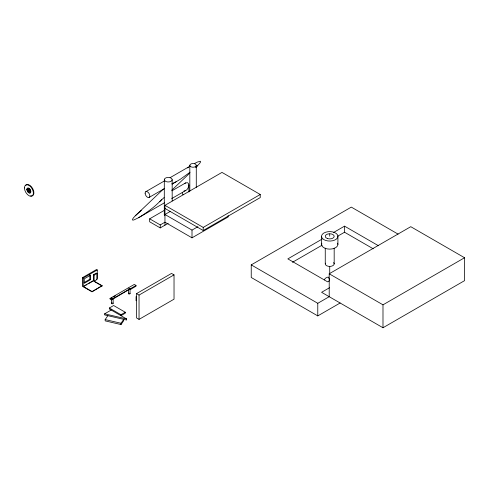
<?xml version="1.0" encoding="UTF-8"?>
<svg xmlns="http://www.w3.org/2000/svg" width="489" height="489" viewBox="0 0 489 489"><rect width="100%" height="100%" fill="white"/><g stroke="black" fill="none" stroke-linecap="round" stroke-linejoin="round"><path stroke-width="0.73" d="M171.932 190.814L185.582 182.935C190.753 180.973 188.901 189.512 185.582 190.588L171.688 198.607M121.015 324.555L121.015 323.26L123.735 319.36L123.735 320.65L121.015 324.555L105.159 320.87L105.159 319.58L107.88 315.674M163.46 189.023L135.288 215.796L133.411 217.874L132.488 219.329L132.592 220.062L133.705 220.026L138.607 217.709L164.408 202.813M138.607 217.709C146.871 212.593 154.94 206.865 161.523 199.659M196.101 167.091L199.64 163.436L200.557 161.981L200.459 161.248L197.293 162.085L194.445 163.601M159.646 201.737L164.066 197.538M171.798 190.184L189.475 173.387M135.288 215.796L141.352 210.38M195.594 167.556L197.758 165.514M190.08 172.201L180.172 179.365L172.122 184.145M184.726 183.558L185.582 182.935M187.715 167.941L188.809 167.201M145.808 191.682L164.872 180.673M170.129 177.641L189.842 166.254M149.127 197.422L164.237 188.693M164.952 225.172L164.952 205.331L221.982 172.403L260.24 194.494L260.24 197.593L203.216 230.521L164.952 208.43M168.24 223.277L160.239 227.898L149.665 221.792L149.665 218.821L164.738 210.123M170.209 211.456L164.952 214.488L192.006 230.105L197.917 226.694M149.665 218.821L160.239 224.928L164.952 222.208L192.006 237.825L228.125 216.969L228.125 215.563M102.115 285.741L92.066 291.542L83.234 286.444L93.283 280.643L102.115 285.741L92.066 291.841L82.494 286.309L82.494 277.636L96.529 269.531L97.268 269.959L97.268 278.638M82.494 277.636L83.234 278.064L97.268 269.959M88.258 283.84L93.503 280.814L93.503 274.714L96.302 273.094L96.932 273.455L96.932 279.555L94.126 281.175L94.126 275.075L96.932 273.455M84.145 282.544L89.829 279.256L90.569 279.684L90.569 275.179L84.255 278.822L84.255 283.333L90.569 279.684M84.493 286.016L83.234 286.737L83.234 278.064M85.746 285.289L87.005 284.561M164.952 205.331L203.216 227.416L260.24 194.494M136.009 285.423L111.694 299.83L110.086 298.901L110.086 298.394L134.279 284.427L136.009 285.423L136.009 286.23L130.789 289.243L129.799 288.669M110.086 298.901L112.048 297.764M113.356 297.012L115.318 295.876M110.086 298.394L111.694 299.323L130.667 288.363M109.353 308.009L113.644 305.527L125.27 312.245L125.27 313.211L120.979 315.686L120.979 314.72L109.353 308.009L109.353 308.975L126.608 318.938L126.608 320.026L104.628 314.922L104.628 313.834L111.199 310.038M136.535 293.62L171.523 273.424L174.029 274.873L174.029 299.182L139.041 319.384L136.535 317.936L136.535 293.62L139.041 295.069L174.029 274.873M136.547 296.34L136.07 296.615L136.07 300.741L136.547 300.466M120.979 314.72L125.27 312.245M340.161 302.978L317.777 315.9L251.236 277.483L251.236 264.879L351.304 207.11L398.083 234.115M322.123 239.09L287.844 258.883L327.618 281.847L329.598 280.704M333.333 232.623L344.537 226.15L378.443 245.729M292.459 262.3L322.123 245.172M337.948 236.04L344.537 232.232L373.229 248.797M251.236 264.879L317.777 303.296L329.207 296.701L329.207 273.779L410.766 226.688L464.55 257.74L464.55 280.662L382.991 327.752L321.597 292.306L329.494 287.752M329.207 273.779L382.991 304.83L464.55 257.74M176.718 181.486L171.816 183.803M185.582 190.588L183.925 191.034M104.628 313.834L126.608 318.938M105.159 319.58L121.015 323.26M93.503 274.714L94.126 275.075M96.302 279.195L96.932 279.555M94.542 281.664L102.115 286.034M329.452 279.335L328.388 277.043A5.147 2.971 0 0 0 324.574 279.91M382.991 304.83L382.991 327.752M344.537 226.15L344.537 232.232M337.911 236.334A8.191 4.731 0 0 1 325.619 240.429A8.191 4.731 0 0 1 325.619 232.238A8.191 4.731 0 0 1 337.911 236.334L337.911 244.396M334.176 248.137L334.176 263.846M329.72 233.962L329.72 236.224M329.72 266.352L329.72 273.883M325.258 248.137L325.258 263.846M321.524 236.334L321.524 244.396M317.777 303.296L317.777 315.9M203.216 227.416L203.216 230.521M196.278 165.374A3.227 1.864 0 0 1 191.431 166.987A3.227 1.864 0 0 1 191.431 163.76A3.227 1.864 0 0 1 196.278 165.374L196.278 187.373M192.006 230.105L192.006 237.825M189.818 165.374L189.818 191.162M188.895 184.848L188.895 191.981M172.177 179.701A3.943 2.274 0 0 1 166.272 181.67A3.943 2.274 0 0 1 166.272 177.727A3.943 2.274 0 0 1 172.177 179.701L172.177 200.936M164.298 179.701L164.298 214.585M160.239 224.928L160.239 227.898M139.041 295.069L139.041 319.384M130.789 288.437L130.789 289.243M130.043 288.553L130.043 293.534M128.375 289.977L128.375 293.534M113.136 298.333L113.136 303.321M111.694 299.323L111.694 299.83M111.394 299.757L111.394 303.321M89.829 274.751L89.829 279.256M112.696 302.887A0.868 0.501 0 0 1 112.977 303.608A0.868 0.501 0 0 1 111.706 303.706A0.868 0.501 0 0 1 111.651 302.966M129.799 293.198A0.831 0.483 0 0 1 129.744 293.907A0.831 0.483 0 0 1 128.528 293.81A0.831 0.483 0 0 1 128.796 293.119M113.014 298.583A0.868 0.501 0 0 1 112.696 298.767M111.51 298.082A0.868 0.501 0 0 1 111.651 297.978M129.933 288.791A0.831 0.483 0 0 1 129.799 288.889M128.491 288.308A0.831 0.483 0 0 1 128.796 288.131M25.556 185.404A6.333 3.655 60 0 1 32.989 189.133A6.333 3.655 60 0 1 30.593 195.893M30.061 191.309A1.247 0.721 60 0 1 28.998 190.857A1.247 0.721 60 0 1 28.582 189.475M27.084 190.032A2.696 1.559 60 0 1 28.435 188.106A2.696 1.559 60 0 1 30.77 191.016A2.696 1.559 60 0 1 29.419 192.935M28.924 192.727A2.696 1.559 60 0 1 27.274 190.667M164.83 215.722A3.943 2.274 0 0 1 164.432 213.999M183.241 194.763A3.313 1.913 0 0 1 182.715 192.452M333.577 262.556A4.456 2.573 0 0 1 330.301 266.395A4.456 2.573 0 0 1 325.411 263.18M337.63 243.174A8.191 4.731 0 0 1 329.72 249.127A8.191 4.731 0 0 1 321.805 243.174M24.45 187.935A6.333 3.655 60 0 0 31.168 196.291A6.333 3.655 60 0 0 31.168 187.336A6.333 3.655 60 0 0 24.45 187.935M27.922 190.087A1.247 0.721 60 0 0 29.242 191.731A1.247 0.721 60 0 0 29.242 189.97A1.247 0.721 60 0 0 27.922 190.087M26.895 189.494A2.696 1.559 60 0 0 29.756 193.051A2.696 1.559 60 0 0 29.756 189.237A2.696 1.559 60 0 0 26.895 189.494M145.123 193.198A3.313 1.913 60 0 0 148.638 197.568A3.313 1.913 60 0 0 148.638 192.88A3.313 1.913 60 0 0 145.123 193.198M327.489 238.565A4.456 2.573 0 0 0 334.176 236.334A4.456 2.573 0 0 0 327.489 234.103A4.456 2.573 0 0 0 327.489 238.565"/></g></svg>
